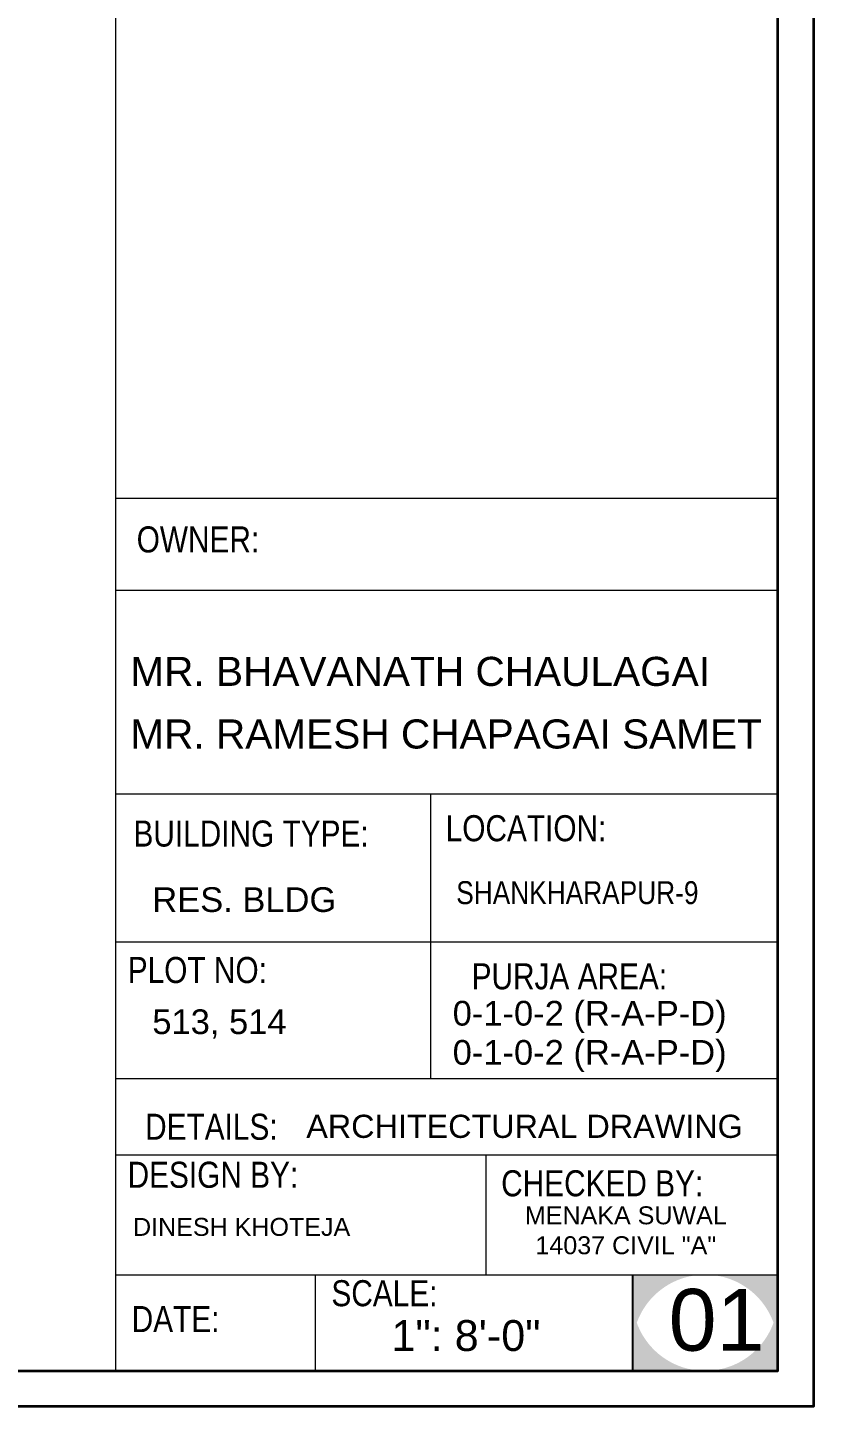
# Model space of a CAD drawing. Header units: inches. Extents: x 376358 to 406049, y -63575 to -53607.
# Drawn here: x 381366.1 to 381628.9, y -59171 to -58710.1 of the extents above; entities that cross this region are included whole.
import ezdxf

# ---------------------------------------------------------------- set-up
doc = ezdxf.new("R2010")
doc.units = ezdxf.units.IN
doc.header["$LTSCALE"] = 2
doc.header["$MEASUREMENT"] = 0
doc.layers.get('0').update_dxf_attribs({"linetype": 'CONTINUOUS'})
doc.layers.add('Normal Wall', color=7, linetype='CONTINUOUS', lineweight=35, true_color=0xffaf89)
doc.layers.add('Rear Wall', color=7, linetype='CONTINUOUS', lineweight=20, true_color=0xd4e480)
doc.layers.add('TEXT', color=181, linetype='CONTINUOUS', lineweight=25)
doc.styles.get("Standard").update_dxf_attribs({"font": 'ARIALN.TTF'})
doc.styles.add('SwissBT', font='swiss.ttf', dxfattribs={"height": 12})

msp = doc.modelspace()

# ---------------------------------------------------------------- hatches: boundary and pattern name
msp.add_hatch(color=0).paths.add_polyline_path([(381617.03, -59127.01), (381592.72, -59127.01, -0.414214), (381617.03, -59151.32)])
at = {"layer": 'TEXT'}
for points in [[(381592.72, -59127.01), (381568.41, -59127.01), (381568.41, -59151.32, -0.414214)], [(381592.72, -59127.01), (381568.41, -59127.01), (381568.41, -59151.32, -0.414214)], [(381617.03, -59127.01), (381592.72, -59127.01, -0.414214), (381617.03, -59151.32)], [(381568.41, -59134.83), (381568.41, -59159.14), (381592.72, -59159.14, -0.414214)], [(381568.41, -59134.83), (381568.41, -59159.14), (381592.72, -59159.14, -0.414214)], [(381617.03, -59134.83, -0.414214), (381592.72, -59159.14), (381617.03, -59159.14)], [(381617.03, -59134.83, -0.414214), (381592.72, -59159.14), (381617.03, -59159.14)]]:
    msp.add_hatch(color=0, dxfattribs=at).paths.add_polyline_path(points)

# ---------------------------------------------------------------- linework, layer by layer
at = {"color": 0}
msp.add_line((381568.41, -59127.01), (381568.41, -59159.14), dxfattribs=at)
msp.add_line((381568.41, -59127.01), (381568.41, -59159.14), dxfattribs=at)
at = {"layer": 'Normal Wall'}
for points in [[(380570.93, -58420.52), (381628.93, -58420.52), (381628.93, -59171.04), (380570.93, -59171.04)], [(381617.03, -58432.42), (380594.74, -58432.42), (380594.74, -59159.14), (381617.03, -59159.14)], [(381617.03, -58432.42), (380594.74, -58432.42), (380594.74, -59159.14), (381617.03, -59159.14)]]:
    msp.add_lwpolyline(points, close=True, dxfattribs=at)
at = {"layer": 'Normal Wall', "color": 3}
msp.add_lwpolyline([(380570.93, -58420.52), (381628.93, -58420.52), (381628.93, -59171.04), (380570.93, -59171.04)], close=True, dxfattribs=at)
at = {"layer": 'Rear Wall'}
for p, q in [((381395.61, -58876.69), (381395.61, -58432.42)), ((381395.61, -58867.43), (381617.03, -58867.43)), ((381395.61, -58867.43), (381617.03, -58867.43)), ((381395.61, -58867.43), (381617.03, -58867.43)), ((381395.61, -58867.43), (381617.03, -58867.43)), ((381395.61, -58898.23), (381617.03, -58898.23)), ((381395.61, -58898.23), (381617.03, -58898.23)), ((381395.61, -58966.29), (381617.03, -58966.29)), ((381395.61, -58966.29), (381617.03, -58966.29)), ((381500.87, -58966.29), (381500.87, -59052.19)), ((381500.87, -58966.29), (381500.87, -59061.46)), ((381395.61, -59015.78), (381617.03, -59015.78)), ((381395.61, -59015.78), (381617.03, -59015.78)), ((381395.61, -59061.46), (381617.03, -59061.46)), ((381395.61, -59086.89), (381617.03, -59086.89)), ((381395.61, -59086.89), (381617.03, -59086.89)), ((381519.45, -59127.01), (381519.45, -59086.89)), ((381519.45, -59127.01), (381519.45, -59086.89)), ((381395.61, -59127.01), (381617.03, -59127.01)), ((381395.61, -59127.01), (381617.03, -59127.01)), ((381462.34, -59127.01), (381462.34, -59159.14)), ((381462.34, -59127.01), (381462.34, -59159.14))]:
    msp.add_line(p, q, dxfattribs=at)
msp.add_lwpolyline([(381395.61, -58867.43), (381617.03, -58867.43), (381617.03, -59159.14), (381395.61, -59159.14)], close=True, dxfattribs=at)
msp.add_lwpolyline([(381395.61, -58867.43), (381617.03, -58867.43), (381617.03, -59159.14), (381395.61, -59159.14)], close=True, dxfattribs=at)

# ---------------------------------------------------------------- texts
at = {"color": 0}
for s, p in [('OWNER:', (381402.61, -58885.58)), ('LOCATION:', (381505.95, -58982.12))]:
    msp.add_text(s, height=8.704, dxfattribs=at).set_placement(p)
at = {"layer": 'TEXT', "color": 0}
for s, height, p in [('OWNER:', 8.704, (381402.61, -58885.58)), ('LOCATION:', 8.704, (381505.95, -58982.12)), ('CHECKED BY:', 8.7044, (381524.51, -59100.81)), ('CHECKED BY:', 8.7044, (381524.51, -59100.81)), ('SCALE:', 8.704, (381467.74, -59137.55)), ('SCALE:', 8.704, (381467.74, -59137.55))]:
    msp.add_text(s, height=height, dxfattribs=at).set_placement(p)
at = {"layer": 'TEXT', "color": 0, "linetype": 'ByBlock', "style": 'SwissBT'}
for s, insert, char_height, width, attachment_point in [('MR. BHAVANATH CHAULAGAI', (381497.42, -58920.48), 9.72, 217.5111, 2), ('MR. RAMESH CHAPAGAI SAMET', (381506.07, -58941.4), 9.72, 217.5111, 2), ('ARCHITECTURAL DRAWING', (381459.33, -59073.54), 7.7396, 268.5322, 1), ('MENAKA SUWAL\\P14037 CIVIL "A"', (381566.19, -59104.16), 6, 88.5492, 2), ('DINESH KHOTEJA', (381401.39, -59108.03), 6, 201.5276, 1)]:
    msp.add_mtext(s, dxfattribs=dict(at, insert=insert, char_height=char_height, width=width, attachment_point=attachment_point))
at = {"layer": 'TEXT', "color": 0, "attachment_point": 1}
for s, insert, char_height, width in [('BUILDING TYPE:', (381401.53, -58975.2), 8.7044, 148.5551), ('BUILDING TYPE:', (381401.53, -58975.2), 8.7044, 148.5551), ('PLOT NO: ', (381399.62, -59020.81), 8.704, 138.0271), ('PLOT NO: ', (381399.62, -59020.81), 8.704, 138.0271), ('PURJA AREA:', (381514.63, -59022.92), 8.7044, 197.5821), ('PURJA AREA:', (381514.63, -59022.92), 8.7044, 197.5821), ('DETAILS: ', (381405.43, -59073.2), 8.704, 138.0271), ('DESIGN BY:', (381399.58, -59089.25), 8.704, 138.0271), ('DESIGN BY:', (381399.58, -59089.25), 8.704, 138.0271), ('DATE:', (381400.94, -59137.48), 8.704, 34.8177)]:
    msp.add_mtext(s, dxfattribs=dict(at, insert=insert, char_height=char_height, width=width))
at = {"layer": 'TEXT', "color": 0, "linetype": 'ByBlock', "insert": (381509.48, -58995.47), "char_height": 7.6711, "attachment_point": 1}
msp.add_mtext_dynamic_manual_height_columns('SHANKHARAPUR-9', width=381.0351, gutter_width=1.53, heights=[0], dxfattribs=at)
at = {"layer": 'TEXT', "color": 0, "style": 'SwissBT'}
for s, insert, char_height, width, attachment_point in [('RES. BLDG', (381407.84, -58997.5), 8.256, 163.2142, 1), ('RES. BLDG', (381407.84, -58997.5), 8.256, 163.2142, 1), ('0-1-0-2 (R-A-P-D)', (381554.1, -59035.49), 8.2555, 163.2142, 2), ('513, 514', (381407.84, -59038.32), 8.256, 163.2142, 1), ('0-1-0-2 (R-A-P-D)', (381554.1, -59048.57), 8.2555, 163.2142, 2), ('01', (381580.51, -59131.78), 20.639, 20.1585, 1)]:
    msp.add_mtext(s, dxfattribs=dict(at, insert=insert, char_height=char_height, width=width, attachment_point=attachment_point))
at = {"layer": 'TEXT', "color": 0, "ltscale": 0.5, "insert": (381487.82, -59142.19), "char_height": 10.319, "width": 127.5344, "attachment_point": 1, "style": 'SwissBT'}
msp.add_mtext('1": 8\'-0"', dxfattribs=at)
msp.add_mtext('1": 8\'-0"', dxfattribs=at)

doc.saveas('drawing.dxf')
